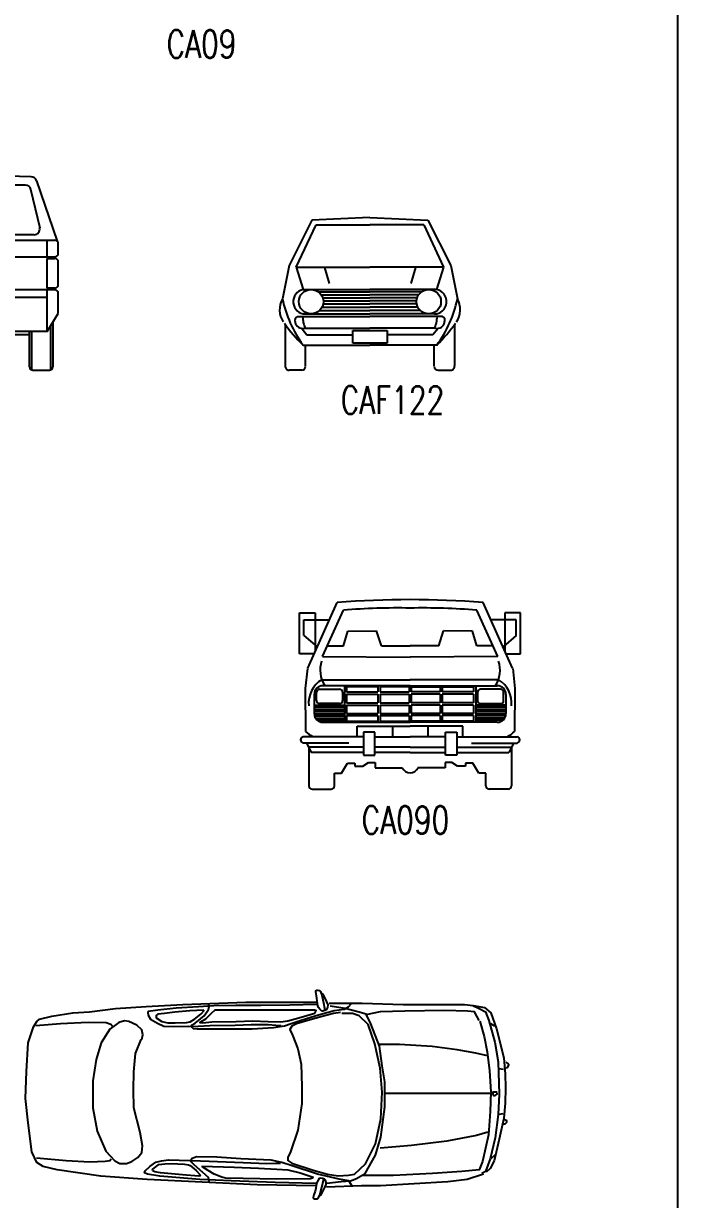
# Model space of a CAD drawing. Extents: x 2 to 154, y 3 to 64.
# Drawn here: x 40.29 to 49.2, y 17.5 to 33.51 of the extents above; entities that cross this region are included whole.
import ezdxf
from ezdxf.enums import TextEntityAlignment as Align

# ---------------------------------------------------------------- set-up
doc = ezdxf.new("R2010")
doc.units = 0
doc.header["$LTSCALE"] = 1000
doc.header["$MEASUREMENT"] = 0
doc.layers.get('0').update_dxf_attribs({"linetype": 'CONTINUOUS'})
doc.styles.add('L', font='ROMANS.SHX', dxfattribs={"height": 250})

# ---------------------------------------------------------------- blocks, each defined once
blk = doc.blocks.new('CA090')
at = {"color": 0, "linetype": 'ByBlock'}
for p, q in [((-0.6073, 0.8999), (-0.3749, 1.4166)), ((1.0101, 0.8999), (0.7776, 1.4166)), ((-0.6709, 1.0133), (-0.6709, 1.3362)), ((-0.6709, 1.3362), (-0.5471, 1.3362)), ((-0.5471, 1.3362), (-0.5471, 1.0338)), ((-0.4898, 0.9915), (-0.3253, 1.3573)), ((0.8926, 0.9915), (0.728, 1.3573)), ((0.9499, 1.3362), (0.9499, 1.0338)), ((1.0737, 1.3362), (0.9499, 1.3362)), ((1.0737, 1.0133), (1.0737, 1.3362)), ((-0.6372, 1.2799), (-0.4364, 1.2799)), ((-0.6372, 1.1573), (-0.6372, 1.2799)), ((1.0399, 1.2799), (0.8391, 1.2799)), ((1.0399, 1.1573), (1.0399, 1.2799)), ((-0.6372, 1.1573), (-0.5321, 1.0671)), ((-0.3248, 1.0751), (-0.2898, 1.1905)), ((-0.2898, 1.1905), (-0.0627, 1.194)), ((-0.0243, 1.0751), (-0.0627, 1.194)), ((0.427, 1.0751), (0.4655, 1.194)), ((0.6926, 1.1905), (0.4655, 1.194)), ((0.7275, 1.0751), (0.6926, 1.1905)), ((1.0399, 1.1573), (0.9349, 1.0671)), ((-0.4522, 1.0751), (-0.3248, 1.0751)), ((-0.0243, 1.0751), (0.2014, 1.0751)), ((0.427, 1.0751), (0.2014, 1.0751)), ((0.855, 1.0751), (0.7275, 1.0751)), ((-0.5563, 1.0133), (-0.6709, 1.0133)), ((-0.4898, 0.9915), (0.2014, 0.9861)), ((0.8926, 0.9915), (0.2014, 0.9861)), ((0.9591, 1.0133), (1.0737, 1.0133)), ((-0.6087, 0.898), (-0.6265, 0.7385)), ((1.0114, 0.898), (1.0293, 0.7385)), ((-0.4958, 0.8086), (0.2028, 0.8086)), ((0.2014, 0.761), (-0.487, 0.761)), ((-0.3174, 0.761), (-0.3174, 0.4728)), ((-0.0526, 0.7524), (-0.3003, 0.7524)), ((-0.3003, 0.7524), (-0.3003, 0.7129)), ((-0.0526, 0.7524), (-0.0526, 0.7129)), ((0.1928, 0.7524), (-0.0355, 0.7524)), ((-0.0355, 0.7524), (-0.0355, 0.7129)), ((0.1928, 0.7524), (0.1928, 0.7129)), ((0.8986, 0.8086), (0.1999, 0.8086)), ((0.2014, 0.761), (0.8897, 0.761)), ((0.2099, 0.7524), (0.2099, 0.7129)), ((0.2099, 0.7524), (0.4382, 0.7524)), ((0.4382, 0.7524), (0.4382, 0.7129)), ((0.4553, 0.7524), (0.4553, 0.7129)), ((0.4553, 0.7524), (0.703, 0.7524)), ((0.703, 0.7524), (0.703, 0.7129)), ((0.7201, 0.761), (0.7201, 0.4728)), ((-0.6265, 0.7385), (-0.6238, 0.4004)), ((-0.5549, 0.6931), (-0.5549, 0.5407)), ((-0.5368, 0.6437), (-0.5368, 0.7096)), ((-0.5129, 0.7336), (-0.3552, 0.7336)), ((-0.3312, 0.7096), (-0.3312, 0.6437)), ((-0.3003, 0.7129), (-0.0526, 0.7129)), ((-0.3003, 0.6958), (-0.3003, 0.6254)), ((-0.3003, 0.6958), (-0.0526, 0.6958)), ((-0.0526, 0.6958), (-0.0526, 0.6254)), ((-0.0355, 0.7129), (0.1928, 0.7129)), ((-0.0355, 0.6958), (-0.0355, 0.6254)), ((-0.0355, 0.6958), (0.1928, 0.6958)), ((0.1928, 0.6958), (0.1928, 0.6254)), ((0.4382, 0.7129), (0.2099, 0.7129)), ((0.4382, 0.6958), (0.2099, 0.6958)), ((0.2099, 0.6958), (0.2099, 0.6254)), ((0.4382, 0.6958), (0.4382, 0.6254)), ((0.703, 0.7129), (0.4553, 0.7129)), ((0.703, 0.6958), (0.4553, 0.6958)), ((0.4553, 0.6958), (0.4553, 0.6254)), ((0.703, 0.6958), (0.703, 0.6254)), ((0.734, 0.7096), (0.734, 0.6437)), ((0.9156, 0.7336), (0.7579, 0.7336)), ((0.9396, 0.6437), (0.9396, 0.7096)), ((0.9576, 0.6931), (0.9576, 0.5407)), ((1.0293, 0.7385), (1.0265, 0.4004)), ((-0.5548, 0.6078), (-0.3172, 0.6078)), ((-0.5548, 0.5907), (-0.3172, 0.5907)), ((-0.5548, 0.5736), (-0.3172, 0.5736)), ((-0.3552, 0.6198), (-0.5129, 0.6198)), ((-0.3003, 0.6254), (-0.0526, 0.6254)), ((-0.3003, 0.6083), (-0.3003, 0.5431)), ((-0.3003, 0.6083), (-0.0526, 0.6083)), ((-0.0526, 0.6083), (-0.0526, 0.5431)), ((-0.0355, 0.6254), (0.1928, 0.6254)), ((-0.0355, 0.6083), (0.1928, 0.6083)), ((-0.0355, 0.6083), (-0.0355, 0.5431)), ((0.1928, 0.6083), (0.1928, 0.5431)), ((0.4382, 0.6254), (0.2099, 0.6254)), ((0.4382, 0.6083), (0.2099, 0.6083)), ((0.2099, 0.6083), (0.2099, 0.5431)), ((0.4382, 0.6083), (0.4382, 0.5431)), ((0.703, 0.6254), (0.4553, 0.6254)), ((0.703, 0.6083), (0.4553, 0.6083)), ((0.4553, 0.6083), (0.4553, 0.5431)), ((0.703, 0.6083), (0.703, 0.5431)), ((0.9575, 0.6078), (0.72, 0.6078)), ((0.9575, 0.5907), (0.72, 0.5907)), ((0.9575, 0.5736), (0.72, 0.5736)), ((0.7579, 0.6198), (0.9156, 0.6198)), ((-0.5548, 0.5565), (-0.3172, 0.5565)), ((-0.5548, 0.5394), (-0.3172, 0.5394)), ((-0.5523, 0.5223), (-0.3172, 0.5223)), ((-0.5448, 0.5052), (-0.3172, 0.5052)), ((-0.5298, 0.4881), (-0.3172, 0.4881)), ((-0.487, 0.4728), (0.2014, 0.4728)), ((-0.3003, 0.5431), (-0.0526, 0.5431)), ((-0.3003, 0.526), (-0.3003, 0.4814)), ((-0.3003, 0.526), (-0.0526, 0.526)), ((-0.3003, 0.4814), (-0.0526, 0.4814)), ((-0.0526, 0.526), (-0.0526, 0.4814)), ((-0.0355, 0.5431), (0.1928, 0.5431)), ((-0.0355, 0.526), (0.1928, 0.526)), ((-0.0355, 0.526), (-0.0355, 0.4814)), ((-0.0355, 0.4814), (0.1928, 0.4814)), ((0.1928, 0.526), (0.1928, 0.4814)), ((0.8897, 0.4728), (0.2014, 0.4728)), ((0.4382, 0.5431), (0.2099, 0.5431)), ((0.4382, 0.526), (0.2099, 0.526)), ((0.2099, 0.526), (0.2099, 0.4814)), ((0.4382, 0.4814), (0.2099, 0.4814)), ((0.4382, 0.526), (0.4382, 0.4814)), ((0.703, 0.5431), (0.4553, 0.5431)), ((0.703, 0.526), (0.4553, 0.526)), ((0.4553, 0.526), (0.4553, 0.4814)), ((0.703, 0.4814), (0.4553, 0.4814)), ((0.703, 0.526), (0.703, 0.4814)), ((0.9575, 0.5565), (0.72, 0.5565)), ((0.9575, 0.5394), (0.72, 0.5394)), ((0.9551, 0.5223), (0.72, 0.5223)), ((0.9476, 0.5052), (0.72, 0.5052)), ((0.9326, 0.4881), (0.72, 0.4881)), ((-0.2155, 0.4419), (0.2011, 0.4419)), ((-0.2155, 0.359), (-0.2155, 0.4419)), ((-0.0779, 0.3952), (-0.1667, 0.3952)), ((-0.1667, 0.3952), (-0.1667, 0.2127)), ((-0.0779, 0.2127), (-0.0779, 0.3952)), ((0.0622, 0.4419), (0.0622, 0.359)), ((0.6182, 0.4419), (0.2017, 0.4419)), ((0.3405, 0.4419), (0.3405, 0.359)), ((0.4807, 0.2127), (0.4807, 0.3952)), ((0.4807, 0.3952), (0.5694, 0.3952)), ((0.5694, 0.3952), (0.5694, 0.2127)), ((0.6182, 0.359), (0.6182, 0.4419)), ((-0.1667, 0.359), (-0.6439, 0.359)), ((-0.2833, 0.309), (-0.6433, 0.309)), ((-0.6168, 0.3099), (-0.579, 0.233)), ((-0.0779, 0.359), (0.2014, 0.359)), ((0.4807, 0.359), (0.2014, 0.359)), ((0.5694, 0.359), (1.0466, 0.359)), ((0.686, 0.309), (1.0461, 0.309)), ((1.0196, 0.3099), (0.9818, 0.233)), ((-0.5983, 0.2765), (-0.5983, -0.0287)), ((-0.1667, 0.276), (-0.5977, 0.276)), ((-0.1667, 0.233), (-0.579, 0.233)), ((-0.1667, 0.2127), (-0.0779, 0.2127)), ((0.2014, 0.276), (-0.0779, 0.276)), ((0.2014, 0.233), (-0.0779, 0.233)), ((0.2014, 0.276), (0.4807, 0.276)), ((0.2014, 0.233), (0.4807, 0.233)), ((0.5694, 0.2127), (0.4807, 0.2127)), ((0.5694, 0.276), (1.0004, 0.276)), ((0.5694, 0.233), (0.9818, 0.233)), ((1.001, 0.2765), (1.001, -0.0287)), ((-0.3415, 0.0723), (-0.2934, 0.1503)), ((-0.2934, 0.1503), (-0.236, 0.1503)), ((-0.236, 0.1503), (-0.236, 0.1274)), ((-0.236, 0.1274), (-0.1719, 0.1274)), ((-0.1719, 0.1274), (-0.1283, 0.1549)), ((-0.1283, 0.1549), (-0.0756, 0.1549)), ((-0.0756, 0.1549), (-0.0756, 0.1136)), ((-0.0756, 0.1136), (0.1399, 0.1136)), ((0.4783, 0.1136), (0.2629, 0.1136)), ((0.531, 0.1549), (0.4783, 0.1549)), ((0.4783, 0.1549), (0.4783, 0.1136)), ((0.5746, 0.1274), (0.531, 0.1549)), ((0.6388, 0.1274), (0.5746, 0.1274)), ((0.6961, 0.1503), (0.6388, 0.1503)), ((0.6388, 0.1503), (0.6388, 0.1274)), ((0.7442, 0.0723), (0.6961, 0.1503)), ((-0.3965, 0.0723), (-0.3415, 0.0723)), ((-0.3965, -0.0287), (-0.3965, 0.0723)), ((0.7993, 0.0723), (0.7442, 0.0723)), ((0.7993, -0.0287), (0.7993, 0.0723)), ((-0.5731, -0.0538), (-0.4217, -0.0538)), ((0.9759, -0.0538), (0.8244, -0.0538))]:
    blk.add_line(p, q, dxfattribs=at)
for centre, radius, start, end in [((0.2014, -5.5896), 7.0299, 85.29798, 94.70202), ((0.1027, -3.9368), 5.3113, 88.93536, 94.62175), ((0.3001, -3.9368), 5.3113, 85.37825, 91.06464), ((-0.2841, 0.8847), 0.225, 161.66858, 212.83011), ((0.6869, 0.8847), 0.225, 327.16989, 18.33142), ((-0.3852, 0.6246), 0.2147, 121.00333, 186.09642), ((-0.487, 0.6931), 0.0679, 90, 180), ((0.8897, 0.6931), 0.0679, 0, 90), ((0.7879, 0.6246), 0.2147, 353.90358, 58.99667), ((-0.5129, 0.7096), 0.024, 90, 180), ((-0.3552, 0.7096), 0.024, 0, 90), ((0.7579, 0.7096), 0.024, 90, 180), ((0.9156, 0.7096), 0.024, 0, 90), ((-0.5129, 0.6437), 0.024, 180, 270), ((-0.3552, 0.6437), 0.024, 270, 0), ((0.7579, 0.6437), 0.024, 180, 270), ((0.9156, 0.6437), 0.024, 270, 0), ((-0.487, 0.5407), 0.0679, 180, 270), ((0.8897, 0.5407), 0.0679, 270, 0), ((-0.4639, 0.5657), 0.23, 225.95452, 244.03071), ((0.8667, 0.5657), 0.23, 295.96929, 314.04548), ((-0.6381, 0.3341), 0.0256, 102.96287, 258.25713), ((1.0409, 0.3341), 0.0256, 281.74287, 77.03713), ((0.2018, 0.1434), 0.0688, 205.69468, 334.30532), ((-0.5731, -0.0287), 0.0251, 180, 270), ((-0.4217, -0.0287), 0.0251, 270, 0), ((0.8244, -0.0287), 0.0251, 180, 270), ((0.9759, -0.0287), 0.0251, 270, 0)]:
    blk.add_arc(centre, radius, start, end, dxfattribs=at)
blk = doc.blocks.new('CAF05')
at = {"color": 0, "linetype": 'ByBlock'}
for p, q in [((-0.763, 1.718), (-0.953, 1.171)), ((-0.715, 1.756), (0.011, 1.776)), ((0.737, 1.756), (0.011, 1.776)), ((0.786, 1.718), (0.975, 1.171)), ((-0.711, 1.642), (-0.792, 1.292)), ((-0.662, 1.68), (0.011, 1.68)), ((0.685, 1.68), (0.011, 1.68)), ((0.733, 1.642), (0.815, 1.292)), ((0.011, 1.18), (-0.932, 1.18)), ((-0.862, 1.03), (-0.862, 1.18)), ((-0.744, 1.23), (0.011, 1.23)), ((0.766, 1.23), (0.011, 1.23)), ((0.011, 1.18), (0.954, 1.18)), ((0.884, 1.03), (0.884, 1.18)), ((-0.962, 1.06), (-0.962, 1.15)), ((0.984, 1.06), (0.984, 1.15)), ((-0.962, 0.775), (-0.962, 0.985)), ((0.011, 1.03), (-0.932, 1.03)), ((-0.862, 1.015), (-0.932, 1.015)), ((-0.862, 0.745), (-0.862, 1.015)), ((0.011, 1.03), (0.954, 1.03)), ((0.884, 1.015), (0.954, 1.015)), ((0.884, 0.745), (0.884, 1.015)), ((0.984, 0.775), (0.984, 0.985)), ((-0.962, 0.515), (-0.962, 0.7)), ((-0.932, 0.745), (-0.862, 0.745)), ((-0.932, 0.73), (0.011, 0.73)), ((-0.862, 0.35), (-0.862, 0.73)), ((-0.862, 0.66), (0.011, 0.66)), ((0.954, 0.73), (0.011, 0.73)), ((0.884, 0.66), (0.011, 0.66)), ((0.954, 0.745), (0.884, 0.745)), ((0.884, 0.35), (0.884, 0.73)), ((0.984, 0.515), (0.984, 0.7)), ((-0.862, 0.35), (-0.962, 0.515)), ((-0.91, 0.43), (-0.91, 0.03)), ((0.884, 0.35), (0.984, 0.515)), ((0.933, 0.43), (0.933, 0.03)), ((-0.89, 0.397), (-0.89, 0.002)), ((-0.862, 0.35), (0.011, 0.35)), ((-0.722, 0.002), (-0.722, 0.35)), ((-0.702, 0.03), (-0.702, 0.35)), ((-0.702, 0.32), (-0.425, 0.32)), ((-0.425, 0.35), (-0.425, 0.3)), ((0.884, 0.35), (0.011, 0.35)), ((0.448, 0.35), (0.448, 0.3)), ((0.724, 0.32), (0.448, 0.32)), ((0.724, 0.03), (0.724, 0.35)), ((0.744, 0.002), (0.744, 0.35)), ((0.913, 0.397), (0.913, 0.002)), ((-0.425, 0.3), (-0.125, 0.3)), ((0.448, 0.3), (0.148, 0.3)), ((-0.732, 0), (-0.88, 0)), ((0.754, 0), (0.903, 0))]:
    blk.add_line(p, q, dxfattribs=at)
for centre, radius, start, end in [((-0.715, 1.706), 0.05, 90, 166.495), ((0.737, 1.706), 0.05, 13.505, 90), ((-0.662, 1.63), 0.05, 90, 166.866), ((0.685, 1.63), 0.05, 13.134, 90), ((-0.744, 1.28), 0.05, 166.866, 270), ((0.766, 1.28), 0.05, 270, 13.134), ((-0.932, 1.15), 0.03, 90, 180), ((0.954, 1.15), 0.03, 360, 90), ((-0.932, 1.06), 0.03, 180, 270), ((-0.932, 0.985), 0.03, 90, 180), ((0.954, 1.06), 0.03, 270, 0), ((0.954, 0.985), 0.03, 360, 90), ((-0.932, 0.775), 0.03, 180, 270), ((0.954, 0.775), 0.03, 270, 360), ((-0.932, 0.7), 0.03, 90, 180), ((0.954, 0.7), 0.03, 0, 90), ((0.011, 0.35), 0.145, 200.099, 339.901), ((-0.88, 0.03), 0.03, 180, 270), ((-0.732, 0.03), 0.03, 270, 360), ((0.754, 0.03), 0.03, 180, 270), ((0.903, 0.03), 0.03, 270, 0)]:
    blk.add_arc(centre, radius, start, end, dxfattribs=at)
blk = doc.blocks.new('OG14')
for p, q in [((0.0096, 1.2935), (-0.4794, 1.2689)), ((0.0096, 1.2935), (0.4986, 1.2689)), ((-0.4794, 1.2689), (-0.6718, 0.8884)), ((-0.6122, 0.8723), (-0.4439, 1.2301)), ((-0.4439, 1.2301), (0.0096, 1.2301)), ((0.4632, 1.2301), (0.0096, 1.2301)), ((0.4632, 1.2301), (0.6311, 0.8732)), ((0.4986, 1.2689), (0.691, 0.8884)), ((-0.6718, 0.8884), (-0.7282, 0.607)), ((-0.6122, 0.8723), (0.0096, 0.8723)), ((-0.6118, 0.8732), (-0.5529, 0.6844)), ((-0.3745, 0.8718), (-0.3344, 0.7349)), ((0.6308, 0.8723), (0.0096, 0.8723)), ((0.3938, 0.8718), (0.3537, 0.7349)), ((0.6311, 0.8732), (0.5722, 0.6844)), ((0.691, 0.8884), (0.7475, 0.607)), ((-0.5533, 0.6858), (0.0102, 0.6858)), ((-0.4242, 0.6652), (0.0096, 0.6652)), ((-0.4004, 0.64), (0.0096, 0.64)), ((-0.3885, 0.6158), (0.0096, 0.6158)), ((0.5726, 0.6858), (0.0091, 0.6858)), ((0.4435, 0.6652), (0.0096, 0.6652)), ((0.4197, 0.64), (0.0096, 0.64)), ((0.4078, 0.6158), (0.0096, 0.6158)), ((-0.4151, 0.5082), (0.0096, 0.5082)), ((-0.3946, 0.5356), (0.0096, 0.5356)), ((-0.385, 0.5631), (0.0096, 0.5631)), ((-0.3834, 0.5905), (0.0096, 0.5905)), ((0.4027, 0.5905), (0.0096, 0.5905)), ((0.4043, 0.5631), (0.0096, 0.5631)), ((0.4139, 0.5356), (0.0096, 0.5356)), ((0.4344, 0.5082), (0.0096, 0.5082)), ((-0.6027, 0.4579), (0.0096, 0.4579)), ((-0.5341, 0.4796), (0.0096, 0.4796)), ((0.5534, 0.4796), (0.0096, 0.4796)), ((0.622, 0.4579), (0.0096, 0.4579)), ((-0.7048, 0.3913), (-0.7048, 0.0408)), ((-0.562, 0.355), (-0.5217, 0.3034)), ((-0.5444, 0.3591), (0.0094, 0.3591)), ((-0.5217, 0.3034), (-0.1352, 0.3034)), ((-0.1352, 0.2332), (-0.1352, 0.341)), ((-0.1352, 0.341), (0.1545, 0.341)), ((0.5637, 0.3591), (0.0099, 0.3591)), ((0.1545, 0.341), (0.1545, 0.2332)), ((0.541, 0.3034), (0.1545, 0.3034)), ((0.5813, 0.355), (0.541, 0.3034)), ((0.7241, 0.3913), (0.7241, 0.0408)), ((-0.5541, 0.2174), (0.0096, 0.2174)), ((-0.5336, 0.038), (-0.5336, 0.2167)), ((0.1545, 0.2332), (-0.1352, 0.2332)), ((0.5734, 0.2174), (0.0096, 0.2174)), ((0.5529, 0.038), (0.5529, 0.2167)), ((-0.5661, 0.0046), (-0.6724, 0.0046)), ((0.5854, 0.0046), (0.6917, 0.0046))]:
    blk.add_line(p, q)
for centre in [(-0.4864, 0.5828), (0.5057, 0.5828)]:
    blk.add_circle(centre, 0.1032)
for centre, radius, start, end in [((-0.5635, 0.5144), 0.189, 150.64014, 213.01637), ((0.2516, 0.8111), 1.0009, 191.76613, 216.38669), ((-0.5343, 0.5828), 0.1032, 100.35206, 270.10777), ((0.5536, 0.5828), 0.1032, 269.89223, 79.64794), ((-0.2323, 0.8111), 1.0009, 323.61331, 348.23387), ((0.5828, 0.5144), 0.189, 326.98363, 29.35986), ((0.2366, 1.0544), 1.1515, 214.54264, 226.63245), ((-0.5845, 0.4237), 0.0388, 117.9773, 202.41691), ((-0.5591, 0.4194), 0.0621, 189.76222, 283.77269), ((-0.3955, 0.4408), 0.1608, 173.76499, 211.27078), ((0.4148, 0.4408), 0.1608, 328.72922, 6.23501), ((0.5784, 0.4194), 0.0621, 256.22731, 350.23778), ((-0.2173, 1.0544), 1.1515, 313.36755, 325.45736), ((0.6038, 0.4237), 0.0388, 337.58309, 62.0227), ((-0.6724, 0.0372), 0.0326, 173.58907, 270.00012), ((-0.5661, 0.0372), 0.0326, 270, 0), ((0.5854, 0.0372), 0.0326, 180, 270), ((0.6917, 0.0372), 0.0326, 269.99988, 6.41093)]:
    blk.add_arc(centre, radius, start, end)
blk = doc.blocks.new('Caf122')
blk.add_blockref('OG14', (-0.0672, -0.0158))
blk = doc.blocks.new('CP03')
at = {"color": 0, "linetype": 'ByBlock'}
for points in [[(-1.759, 0.978), (-1.743, 0.967), (-1.728, 0.935), (-1.709, 0.896), (-1.696, 0.867), (-1.699, 0.84), (-1.708, 0.822), (-1.725, 0.811), (-1.744, 0.807), (-1.758, 0.809), (-1.773, 0.824), (-1.786, 0.84), (-1.793, 0.859), (-1.795, 0.878), (-1.803, 0.931), (-1.812, 0.993), (-1.809, 1.003), (-1.803, 1.007), (-1.791, 1.006), (-1.779, 1.004), (-1.766, 0.993), (-1.762, 0.983), (-1.754, 0.958), (-1.739, 0.886), (-1.729, 0.835), (-1.728, 0.812)], [(-1.811, -0.863), (-2.371, -0.853), (-3.423, -0.802), (-3.866, -0.771), (-4.284, -0.71), (-4.418, -0.679), (-4.476, -0.639), (-4.526, -0.537), (-4.56, -0.261), (-4.585, -0.027), (-4.577, 0.229), (-4.56, 0.504), (-4.51, 0.657), (-4.476, 0.708), (-4.451, 0.729), (-4.334, 0.759), (-4.134, 0.79), (-3.975, 0.8), (-3.724, 0.831), (-3.432, 0.851), (-3.081, 0.871), (-2.479, 0.892), (-1.936, 0.892), (-1.802, 0.892)], [(-1.801, 0.869), (-2.061, 0.864), (-2.336, 0.86), (-2.575, 0.86), (-2.786, 0.856), (-2.932, 0.847), (-3.147, 0.834), (-3.322, 0.816), (-3.414, 0.803), (-3.418, 0.795), (-3.414, 0.769), (-3.39, 0.729), (-3.325, 0.69), (-3.265, 0.664), (-3.172, 0.66), (-3.029, 0.664), (-2.99, 0.66), (-2.825, 0.668), (-2.583, 0.673), (-2.429, 0.677), (-2.268, 0.677), (-2.193, 0.673), (-2.143, 0.668)], [(-2.882, 0.816), (-3.015, 0.808), (-3.157, 0.795), (-3.257, 0.782), (-3.322, 0.777), (-3.336, 0.764), (-3.336, 0.742), (-3.282, 0.707), (-3.225, 0.694), (-3.154, 0.694), (-3.047, 0.699), (-3.011, 0.703), (-2.972, 0.729), (-2.911, 0.777), (-2.875, 0.816)], [(-1.476, 0.873), (-1.501, 0.843), (-1.54, 0.821), (-1.636, 0.808), (-1.786, 0.769), (-1.943, 0.721), (-2.047, 0.686), (-2.111, 0.664), (-2.215, 0.646), (-2.418, 0.633), (-2.768, 0.633), (-2.943, 0.633), (-2.979, 0.638), (-2.993, 0.651), (-3, 0.673), (-2.965, 0.69), (-2.879, 0.76), (-2.836, 0.821), (-2.829, 0.851), (-2.832, 0.869)], [(-2.775, 0.816), (-2.811, 0.782), (-2.865, 0.729), (-2.918, 0.699), (-2.89, 0.694), (-2.804, 0.703), (-2.572, 0.707), (-2.415, 0.712), (-2.265, 0.707), (-2.147, 0.703), (-2.079, 0.712), (-1.972, 0.742), (-1.822, 0.786), (-1.808, 0.812), (-1.822, 0.816), (-1.883, 0.816), (-2.083, 0.816), (-2.44, 0.816), (-2.679, 0.816), (-2.775, 0.816)], [(-1.574, 0.792), (-1.643, 0.785), (-1.75, 0.754), (-1.864, 0.723), (-1.996, 0.685), (-2.04, 0.662), (-2.059, 0.631), (-2.034, 0.577), (-1.983, 0.447), (-1.952, 0.301), (-1.945, 0.085), (-1.945, -0.076), (-1.983, -0.33), (-2.053, -0.537), (-2.078, -0.591), (-2.078, -0.622), (-2.04, -0.645), (-1.838, -0.714), (-1.7, -0.752), (-1.599, -0.768), (-1.499, -0.76), (-1.442, -0.752), (-1.335, -0.652), (-1.241, -0.46), (-1.19, -0.222), (-1.177, 0.032), (-1.196, 0.262), (-1.247, 0.493), (-1.31, 0.677), (-1.398, 0.762), (-1.461, 0.785), (-1.53, 0.785), (-1.562, 0.785)], [(-1.706, -0.837), (-1.568, -0.822), (-1.48, -0.814), (-1.423, -0.791), (-1.341, -0.745), (-1.241, -0.568), (-1.19, -0.399), (-1.152, -0.107), (-1.152, 0.132), (-1.177, 0.285), (-1.203, 0.47), (-1.285, 0.685), (-1.329, 0.777), (-1.41, 0.8), (-1.53, 0.831), (-1.675, 0.854)], [(-1.685, 0.882), (-1.368, 0.882), (-0.975, 0.871), (-0.499, 0.871), (-0.39, 0.871), (-0.307, 0.861), (-0.198, 0.841), (-0.14, 0.79), (-0.085, 0.638), (-0.041, 0.463), (-0.014, 0.356), (-0.003, 0.208), (0.003, 0.074), (-0.003, -0.074), (-0.014, -0.215), (-0.058, -0.416), (-0.107, -0.624), (-0.146, -0.698), (-0.184, -0.731)], [(-0.25, 0.718), (-0.294, 0.799), (-0.36, 0.805), (-0.58, 0.812), (-0.959, 0.805), (-1.195, 0.799), (-1.332, 0.772)], [(-0.31, 0.859), (-0.25, 0.832), (-0.19, 0.799), (-0.157, 0.718), (-0.101, 0.51), (-0.069, 0.322), (-0.058, 0.013), (-0.069, -0.181), (-0.096, -0.403), (-0.146, -0.604), (-0.19, -0.725), (-0.223, -0.745)], [(-3.755, 0.66), (-3.771, 0.679), (-3.814, 0.693), (-3.986, 0.699), (-4.25, 0.686), (-4.487, 0.666)], [(-3.474, 0.535), (-3.464, 0.581), (-3.474, 0.627), (-3.523, 0.673), (-3.598, 0.706), (-3.641, 0.712), (-3.695, 0.699), (-3.781, 0.633), (-3.862, 0.502), (-3.911, 0.344), (-3.943, 0.14), (-3.943, -0.117), (-3.9, -0.341), (-3.819, -0.532), (-3.733, -0.624), (-3.684, -0.65), (-3.62, -0.65), (-3.571, -0.63), (-3.512, -0.591), (-3.474, -0.545), (-3.469, -0.479), (-3.49, -0.354), (-3.55, -0.117), (-3.555, 0.054), (-3.55, 0.225), (-3.534, 0.403), (-3.48, 0.535)], [(-0.245, 0.711), (-0.201, 0.564), (-0.173, 0.416), (-0.151, 0.235), (-0.14, 0.034), (-0.146, -0.154), (-0.162, -0.376), (-0.217, -0.63), (-0.25, -0.711), (-0.415, -0.725), (-0.695, -0.745), (-1.069, -0.765), (-1.294, -0.765), (-1.36, -0.765)], [(-0.101, 0.664), (-0.14, 0.685)], [(-0.169, 0.378), (-0.282, 0.404), (-0.459, 0.436), (-0.7, 0.469), (-1.01, 0.489), (-1.214, 0.489)], [(-0.019, 0.249), (-0.063, 0.255)], [(0.008, 0.266), (0.024, 0.272), (0.035, 0.292), (0.024, 0.306), (0.008, 0.319)], [(-0.148, 0.018), (-1.144, 0.018)], [(-0.079, 0.032), (-0.107, 0.032), (-0.118, 0.032), (-0.118, 0.012), (-0.112, -0.001), (-0.096, -0.001), (-0.079, 0.012), (-0.079, 0.025)], [(-0.025, -0.174), (-0.058, -0.181)], [(-0.019, -0.275), (0.003, -0.268), (0.014, -0.255), (0.014, -0.241), (0.003, -0.235), (-0.014, -0.228)], [(-0.168, -0.349), (-0.277, -0.382), (-0.558, -0.436), (-0.898, -0.476), (-1.195, -0.503)], [(-3.771, -0.604), (-3.781, -0.624), (-3.825, -0.63), (-3.97, -0.637), (-4.196, -0.624), (-4.482, -0.597)], [(-1.81, -0.839), (-2.2, -0.83), (-2.619, -0.816), (-2.921, -0.803), (-3.302, -0.77), (-3.419, -0.752), (-3.45, -0.738), (-3.442, -0.719), (-3.397, -0.678), (-3.34, -0.637), (-3.287, -0.623), (-3.219, -0.613), (-2.913, -0.623), (-2.505, -0.641), (-2.283, -0.65), (-2.196, -0.646), (-2.15, -0.646)], [(-1.463, -0.867), (-1.497, -0.816), (-1.587, -0.798), (-1.795, -0.752), (-2.037, -0.673), (-2.135, -0.641), (-2.237, -0.618), (-2.528, -0.604), (-2.758, -0.59), (-2.951, -0.586), (-3, -0.604), (-3.008, -0.627), (-2.977, -0.66), (-2.894, -0.733), (-2.841, -0.779), (-2.838, -0.803), (-2.834, -0.821)], [(-0.101, -0.57), (-0.14, -0.604)], [(-0.207, -0.751), (-0.365, -0.802), (-0.549, -0.823), (-1.192, -0.863), (-1.376, -0.863), (-1.71, -0.874)], [(-1.774, -0.957), (-1.761, -0.947), (-1.724, -0.878), (-1.711, -0.849), (-1.712, -0.83), (-1.717, -0.808), (-1.727, -0.798), (-1.747, -0.791), (-1.766, -0.788), (-1.779, -0.794), (-1.789, -0.808), (-1.801, -0.83), (-1.808, -0.86), (-1.811, -0.886), (-1.817, -0.914), (-1.831, -0.949), (-1.836, -0.973), (-1.831, -0.983), (-1.824, -0.988), (-1.813, -0.988), (-1.795, -0.986), (-1.788, -0.98), (-1.773, -0.952), (-1.753, -0.88), (-1.734, -0.796)]]:
    blk.add_lwpolyline(points, dxfattribs=at)
for points in [[(-3.011, -0.668), (-2.955, -0.716), (-2.919, -0.754), (-2.915, -0.766), (-2.929, -0.77), (-3.086, -0.758), (-3.296, -0.738), (-3.351, -0.728), (-3.368, -0.718), (-3.371, -0.706), (-3.353, -0.69), (-3.312, -0.658), (-3.255, -0.652), (-3.195, -0.65), (-3.065, -0.656), (-3.027, -0.662)], [(-2.9, -0.674), (-2.59, -0.684), (-2.358, -0.694), (-2.185, -0.702), (-2.079, -0.709), (-1.961, -0.737), (-1.835, -0.779), (-1.843, -0.789), (-1.861, -0.796), (-2.188, -0.8), (-2.504, -0.793), (-2.671, -0.789), (-2.708, -0.779), (-2.782, -0.751), (-2.88, -0.691)]]:
    blk.add_lwpolyline(points, close=True, dxfattribs=at)

msp = doc.modelspace()

# ---------------------------------------------------------------- linework, layer by layer
at = {"color": 1, "linetype": 'ByBlock', "lineweight": -2}
msp.add_lwpolyline([(1.901, 64.4), (49.201, 64.4), (49.201, 2.8), (1.901, 2.8)], close=True, dxfattribs=at)

# ---------------------------------------------------------------- block references
at = {"color": 0, "linetype": 'ByBlock', "lineweight": -2}
for name, p, xscale, yscale, zscale in [('CAF05', (39.292, 28.787), 1.5, 1.5, 1.5), ('Caf122', (45.105, 28.805), 1.614375, 1.614375, 1.614375), ('CA090', (45.212, 23.18), 1.725, 1.725, 1.725), ('CP03', (46.856, 18.915), 1.425, 1.425, 1.425)]:
    msp.add_blockref(name, p, dxfattribs=dict(at, xscale=xscale, yscale=yscale, zscale=zscale))

# ---------------------------------------------------------------- texts
at = {"color": 0, "linetype": 'ByBlock', "lineweight": -2, "style": 'L', "width": 0.75}
for s, p in [('CA09', (42.718, 33.226)), ('CAF122', (45.319, 28.383)), ('CA090', (45.496, 22.664))]:
    msp.add_text(s, height=0.375, dxfattribs=at).set_placement(p, align=Align.MIDDLE)

doc.saveas('drawing.dxf')
